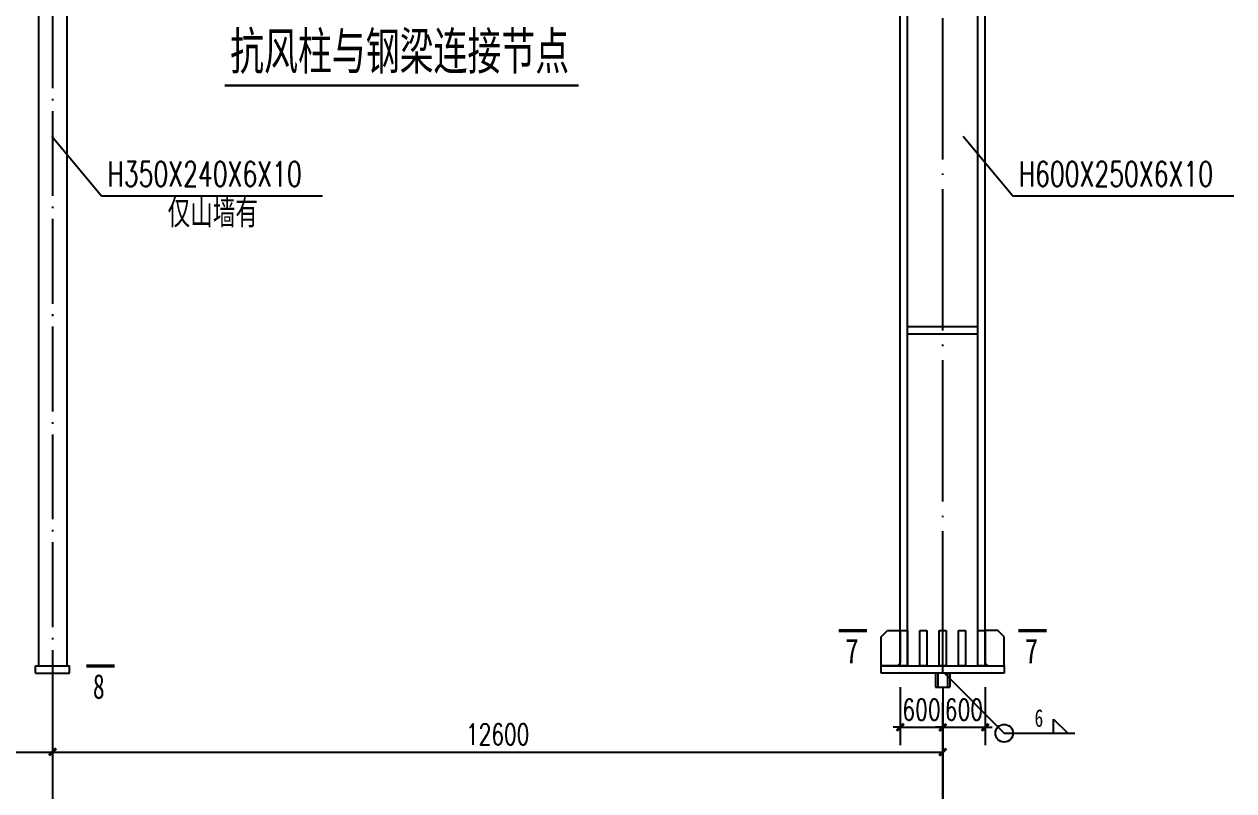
# Model space of a CAD drawing. Extents: x 37237700 to 37865026, y 138877 to 347670.
# Drawn here: x 37836734 to 37853858, y 227698 to 238542 of the extents above; entities that cross this region are included whole.
import ezdxf
from ezdxf.enums import TextEntityAlignment as Align

# ---------------------------------------------------------------- set-up
doc = ezdxf.new("R2010")
doc.units = 0
doc.header["$LTSCALE"] = 1000
doc.header["$MEASUREMENT"] = 0
doc.linetypes.add('ACAD_ISO04W100', pattern=[30.5, 24, -3, 0.5, -3])
doc.linetypes.add('DOTE', pattern=[2.42, 2, -0.2, 0.02, -0.2])
doc.layers.get('0').update_dxf_attribs({"linetype": 'CONTINUOUS'})
doc.layers.get('DEFPOINTS').update_dxf_attribs({"linetype": 'CONTINUOUS'})
for name, color, linetype in [('10', 7, 'CONTINUOUS'), ('116', 1, 'CONTINUOUS'), ('13', 2, 'CONTINUOUS'), ('14', 2, 'CONTINUOUS'), ('DIM_SYMB', 3, 'CONTINUOUS'), ('DOTE', 1, 'ACAD_ISO04W100'), ('PUB_DIM', 3, 'CONTINUOUS'), ('PUB_TEXT', 7, 'CONTINUOUS'), ('柱子', 3, 'CONTINUOUS'), ('标注', 4, 'CONTINUOUS'), ('焊缝标注', 253, 'CONTINUOUS')]:
    doc.layers.add(name, color=color, linetype=linetype)
doc.styles.add('_HZTXT', font='txt.shx', dxfattribs={"width": 0.8, "bigfont": 'hztxt.shx'})
doc.styles.add('_TCH_DIM_T3', font='SIMPLEX', dxfattribs={"width": 0.705882, "bigfont": 'GBCBIG'})
doc.styles.add('DX', font='romans.shx', dxfattribs={"bigfont": 'hztxt.shx'})
doc.dimstyles.new('_TCH_ARCH&&100', dxfattribs={"dimtxt": 297.5, "dimasz": 100, "dimexe": 250, "dimexo": 300, "dimgap": 100, "dimtad": 1, "dimdec": 0, "dimzin": 0, "dimdsep": 46, "dimtxsty": '_TCH_DIM_T3', "dimblk": 'ARCHTICK', "dimcen": 0.09, "dimclrt": 7, "dimazin": 2, "dimtfac": 1, "dimtdec": 0, "dimtix": 1, "dimtmove": 2, "dimatfit": 3, "dimfxl": 1, "dimtolj": 1, "dimtzin": 0, "dimarcsym": 0})

# ---------------------------------------------------------------- blocks, each defined once
blk = doc.blocks.new('_ArchTick')
at = {"color": 0, "linetype": 'ByBlock', "const_width": 0.4}
blk.add_lwpolyline([(-0.5, -0.5), (0.5, 0.5)], dxfattribs=at)
blk = doc.blocks.new('*D1925')
at = {"layer": 'DEFPOINTS', "color": 0}
for p in [(37799337, 229464), (37849737, 229464), (37849737, 227500)]:
    blk.add_point(p, dxfattribs=at)
at = {"layer": 'PUB_DIM', "color": 0, "lineweight": -2}
for p, q in [((37799337, 229164), (37799337, 227250)), ((37849737, 229164), (37849737, 227250)), ((37799337, 227500), (37849737, 227500))]:
    blk.add_line(p, q, dxfattribs=at)
at = {"layer": 'PUB_DIM', "color": 0, "lineweight": -2, "xscale": 100, "yscale": 100, "zscale": 100, "rotation": 180}
blk.add_blockref('_ArchTick', (37799337, 227500), dxfattribs=at)
at = {"layer": 'PUB_DIM', "color": 0, "lineweight": -2, "xscale": 100, "yscale": 100, "zscale": 100}
blk.add_blockref('_ArchTick', (37849737, 227500), dxfattribs=at)
at = {"layer": 'PUB_DIM', "color": 7, "insert": (37824537, 227749), "char_height": 297.5, "attachment_point": 5, "style": '_TCH_DIM_T3'}
blk.add_mtext('\\A1;50400', dxfattribs=at)
blk = doc.blocks.new('*D1928')
at = {"layer": 'DEFPOINTS', "color": 0}
for p in [(37824537, 229464), (37837137, 229464), (37837137, 228247)]:
    blk.add_point(p, dxfattribs=at)
at = {"layer": 'PUB_DIM', "color": 0, "lineweight": -2}
for p, q in [((37824537, 229164), (37824537, 227997)), ((37837137, 229164), (37837137, 227997)), ((37824537, 228247), (37837137, 228247))]:
    blk.add_line(p, q, dxfattribs=at)
at = {"layer": 'PUB_DIM', "color": 0, "lineweight": -2, "xscale": 100, "yscale": 100, "zscale": 100, "rotation": 180}
blk.add_blockref('_ArchTick', (37824537, 228247), dxfattribs=at)
at = {"layer": 'PUB_DIM', "color": 0, "lineweight": -2, "xscale": 100, "yscale": 100, "zscale": 100}
blk.add_blockref('_ArchTick', (37837137, 228247), dxfattribs=at)
at = {"layer": 'PUB_DIM', "color": 7, "insert": (37830837, 228496), "char_height": 297.5, "attachment_point": 5, "style": '_TCH_DIM_T3'}
blk.add_mtext('\\A1;12600', dxfattribs=at)
blk = doc.blocks.new('*D1929')
at = {"layer": 'DEFPOINTS', "color": 0}
for p in [(37837137, 229464), (37849737, 229464), (37849737, 228247)]:
    blk.add_point(p, dxfattribs=at)
at = {"layer": 'PUB_DIM', "color": 0, "lineweight": -2}
for p, q in [((37837137, 229164), (37837137, 227997)), ((37849737, 229164), (37849737, 227997)), ((37837137, 228247), (37849737, 228247))]:
    blk.add_line(p, q, dxfattribs=at)
at = {"layer": 'PUB_DIM', "color": 0, "lineweight": -2, "xscale": 100, "yscale": 100, "zscale": 100, "rotation": 180}
blk.add_blockref('_ArchTick', (37837137, 228247), dxfattribs=at)
at = {"layer": 'PUB_DIM', "color": 0, "lineweight": -2, "xscale": 100, "yscale": 100, "zscale": 100}
blk.add_blockref('_ArchTick', (37849737, 228247), dxfattribs=at)
at = {"layer": 'PUB_DIM', "color": 7, "insert": (37843437, 228496), "char_height": 297.5, "attachment_point": 5, "style": '_TCH_DIM_T3'}
blk.add_mtext('\\A1;12600', dxfattribs=at)
blk = doc.blocks.new('*D1930')
at = {"layer": 'DEFPOINTS', "color": 0}
for p in [(37849137, 229464), (37849737, 229464), (37849737, 228596)]:
    blk.add_point(p, dxfattribs=at)
at = {"layer": 'PUB_DIM', "color": 0, "lineweight": -2}
for p, q in [((37849137, 229164), (37849137, 228346)), ((37849737, 229164), (37849737, 228346)), ((37849137, 228596), (37849037, 228596)), ((37849137, 228596), (37849737, 228596)), ((37849737, 228596), (37849837, 228596))]:
    blk.add_line(p, q, dxfattribs=at)
at = {"layer": 'PUB_DIM', "color": 0, "lineweight": -2, "xscale": 100, "yscale": 100, "zscale": 100}
blk.add_blockref('_ArchTick', (37849137, 228596), dxfattribs=at)
at = {"layer": 'PUB_DIM', "color": 0, "lineweight": -2, "xscale": 100, "yscale": 100, "zscale": 100, "rotation": 180}
blk.add_blockref('_ArchTick', (37849737, 228596), dxfattribs=at)
at = {"layer": 'PUB_DIM', "color": 7, "insert": (37849437, 228845), "char_height": 297.5, "attachment_point": 5, "style": '_TCH_DIM_T3'}
blk.add_mtext('\\A1;600', dxfattribs=at)
blk = doc.blocks.new('*D1931')
at = {"layer": 'DEFPOINTS', "color": 0}
for p in [(37849737, 229464), (37850337, 229464), (37850337, 228596)]:
    blk.add_point(p, dxfattribs=at)
at = {"layer": 'PUB_DIM', "color": 0, "lineweight": -2}
for p, q in [((37849737, 229164), (37849737, 228346)), ((37850337, 229164), (37850337, 228346)), ((37849737, 228596), (37849637, 228596)), ((37849737, 228596), (37850337, 228596)), ((37850337, 228596), (37850437, 228596))]:
    blk.add_line(p, q, dxfattribs=at)
at = {"layer": 'PUB_DIM', "color": 0, "lineweight": -2, "xscale": 100, "yscale": 100, "zscale": 100}
blk.add_blockref('_ArchTick', (37849737, 228596), dxfattribs=at)
at = {"layer": 'PUB_DIM', "color": 0, "lineweight": -2, "xscale": 100, "yscale": 100, "zscale": 100, "rotation": 180}
blk.add_blockref('_ArchTick', (37850337, 228596), dxfattribs=at)
at = {"layer": 'PUB_DIM', "color": 7, "insert": (37850037, 228845), "char_height": 297.5, "attachment_point": 5, "style": '_TCH_DIM_T3'}
blk.add_mtext('\\A1;600', dxfattribs=at)

msp = doc.modelspace()

# ---------------------------------------------------------------- linework, layer by layer
for p, q in [((37836936.6, 250144.4, -409.4), (37836936.6, 229464.1, -349.5)), ((37837336.6, 250164.4, -409.5), (37837336.6, 229464.1, -350)), ((37849236.6, 234264), (37850236.6, 234264)), ((37849236.6, 234164), (37850236.6, 234164)), ((37836896.6, 229364), (37837376.6, 229364))]:
    msp.add_line(p, q)
at = {"layer": '10'}
for points, const_width in [([(37839574.4, 237676.9), (37844583.7, 237676.9)], 33.7), ([(37848266.6, 229964), (37848666.6, 229964)], 45), ([(37851206.6, 229964), (37850806.6, 229964)], 45)]:
    msp.add_lwpolyline(points, dxfattribs=dict(at, const_width=const_width))
at = {"layer": '10', "const_width": 45, "elevation": -2.1}
msp.add_lwpolyline([(37838015, 229464), (37837615, 229464)], dxfattribs=at)
at = {"layer": '116'}
for points in [[(37849636.6, 229364), (37849636.6, 229164)], [(37849666.6, 229364), (37849666.6, 229164)], [(37849806.6, 229364), (37849806.6, 229164)], [(37849836.6, 229364), (37849836.6, 229164)], [(37849636.6, 229164), (37849836.6, 229164)]]:
    msp.add_lwpolyline(points, dxfattribs=at)
at = {"layer": '13'}
for p, q in [((37836896.6, 229364, 4.1), (37836896.6, 229464.1, 4.1)), ((37836896.6, 229464.1, 4.1), (37837376.6, 229464.1, 4.1)), ((37837376.6, 229364, 4.1), (37837376.6, 229464.1, 4.1))]:
    msp.add_line(p, q, dxfattribs=at)
at = {"layer": '14'}
for points in [[(37848866.6, 229874), (37848956.6, 229964)], [(37848866.6, 229464), (37848866.6, 229874)], [(37848956.6, 229964), (37849136.6, 229964)], [(37849136.6, 229964), (37849136.6, 229504)], [(37849136.6, 229464), (37849136.6, 229964)], [(37849136.6, 229964), (37849236.6, 229964)], [(37849236.6, 229964), (37849236.6, 229464)], [(37849411.6, 229464), (37849411.6, 229964)], [(37849411.6, 229964), (37849511.6, 229964)], [(37849511.6, 229964), (37849511.6, 229464)], [(37849686.6, 229464), (37849686.6, 229964)], [(37849686.6, 229964), (37849786.6, 229964)], [(37849786.6, 229964), (37849786.6, 229464)], [(37849961.6, 229464), (37849961.6, 229964)], [(37849961.6, 229964), (37850061.6, 229964)], [(37850061.6, 229964), (37850061.6, 229464)], [(37850236.6, 229464), (37850236.6, 229964)], [(37850236.6, 229964), (37850336.6, 229964)], [(37850336.6, 229964), (37850336.6, 229504)], [(37850516.6, 229964), (37850336.6, 229964)], [(37850336.6, 229964), (37850336.6, 229464)], [(37850606.6, 229874), (37850516.6, 229964)], [(37850606.6, 229464), (37850606.6, 229874)], [(37848866.6, 229364), (37848866.6, 229464)], [(37848866.6, 229464), (37850606.6, 229464)], [(37849096.6, 229464), (37848866.6, 229464)], [(37849136.6, 229504), (37849096.6, 229464)], [(37849236.6, 229464), (37849136.6, 229464)], [(37849511.6, 229464), (37849411.6, 229464)], [(37849786.6, 229464), (37849686.6, 229464)], [(37850061.6, 229464), (37849961.6, 229464)], [(37850336.6, 229464), (37850236.6, 229464)], [(37850336.6, 229504), (37850376.6, 229464)], [(37850376.6, 229464), (37850606.6, 229464)], [(37850606.6, 229464), (37850606.6, 229364)], [(37850606.6, 229364), (37848866.6, 229364)]]:
    msp.add_lwpolyline(points, dxfattribs=at)
at = {"layer": 'DIM_SYMB', "linetype": 'DOTE'}
msp.add_line((37849736.6, 226949.6), (37849736.6, 254176.7), dxfattribs=at)
at = {"layer": 'DOTE', "ltscale": 0.05}
msp.add_line((37837136.6, 252564), (37837136.6, 226949.6), dxfattribs=at)
at = {"layer": '柱子'}
for points in [[(37849136.6, 229464), (37849136.6, 244364)], [(37849236.6, 229464), (37849236.6, 244364)], [(37850236.6, 229464), (37850236.6, 244364)], [(37850336.6, 229464), (37850336.6, 244364)]]:
    msp.add_lwpolyline(points, dxfattribs=at)
at = {"layer": '标注'}
for p, q in [((37837126, 236957.2, -597.1), (37837830.7, 236114.4, -597.1)), ((37850026, 236957.2, -229.1), (37850730.7, 236114.4, -229.1)), ((37837830.7, 236114.4, -597.1), (37840958.1, 236114.4, -597.1)), ((37850730.7, 236114.4, -229.1), (37853858.1, 236114.4, -229.1))]:
    msp.add_line(p, q, dxfattribs=at)
at = {"layer": '焊缝标注'}
for p, q in [((37849761.6, 229364), (37850607.7, 228513.1)), ((37851307.7, 228713.1), (37851507.7, 228513.1)), ((37851307.7, 228513.1), (37851307.7, 228713.1)), ((37850607.7, 228513.1), (37851607.7, 228513.1))]:
    msp.add_line(p, q, dxfattribs=at)
msp.add_circle((37850607.7, 228513.1), 125, dxfattribs=at)
msp.add_solid([(37849761.6, 229364), (37849821.4, 229282.5), (37849842.7, 229303.7)], dxfattribs=at)

# ---------------------------------------------------------------- texts
at = {"layer": '10', "width": 0.810006}
for p, p2 in [((37848358.6, 229499.5), (37848547.6, 229499.5)), ((37850898.6, 229499.5), (37851087.6, 229499.5))]:
    msp.add_text('7', height=350, dxfattribs=at).set_placement(p, p2, align=Align.FIT)
at = {"layer": '10', "width": 0.7}
msp.add_text('8', height=350, dxfattribs=at).set_placement((37837707.2, 228999.5, -2.1))
at = {"layer": 'PUB_TEXT', "style": '_HZTXT', "width": 0.8}
msp.add_text('抗风柱与钢梁连接节点', height=600, rotation=359.99991, dxfattribs=at).set_placement((37839649.8, 237842.1, -822))
msp.add_text('仅山墙有', height=400, dxfattribs=at).set_placement((37838764.3, 235666.9, -397.1))
at = {"layer": '标注', "style": 'DX', "width": 0.7}
for s, p in [('H350X240X6X10', (37837913.3, 236249, -597.1)), ('H600X250X6X10', (37850813.3, 236249, -229.1))]:
    msp.add_text(s, height=350, dxfattribs=at).set_placement(p)
at = {"layer": '焊缝标注', "width": 0.734985}
msp.add_text('6', height=250, dxfattribs=at).set_placement((37851037.7, 228603.1), (37851160.2, 228603.1), align=Align.FIT)

# ---------------------------------------------------------------- dimensions: what is measured, and where the dimension line sits
at = {"layer": 'PUB_DIM'}
for p1, p2, distance, picture, middle in [((37799336.6, 229464), (37849736.6, 229464), -1963.9, '*D1925', (37824536.6, 227748.9)), ((37824536.6, 229464.2), (37837136.6, 229464.2), -1217.1, '*D1928', (37830836.6, 228495.8)), ((37837136.6, 229464.2), (37849736.6, 229464.2), -1217.1, '*D1929', (37843436.6, 228495.8)), ((37849136.6, 229464), (37849736.6, 229464), -867.8, '*D1930', (37849436.6, 228844.9)), ((37849736.6, 229464), (37850336.6, 229464), -867.8, '*D1931', (37850036.6, 228844.9))]:
    dim = msp.add_aligned_dim(p1=p1, p2=p2, distance=distance, dimstyle='_TCH_ARCH&&100', dxfattribs=at)
    dim.commit()
    dim.dimension.update_dxf_attribs({"geometry": picture, "text_midpoint": middle})

doc.saveas('drawing.dxf')
